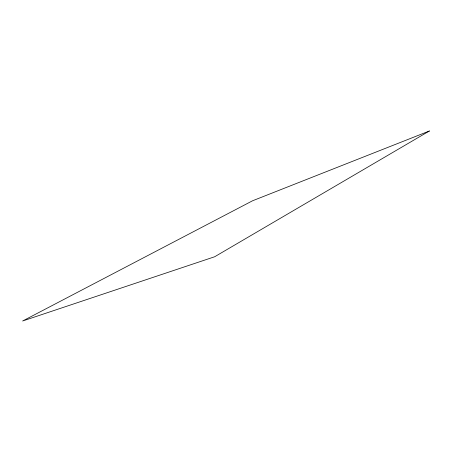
<?xml version="1.0" encoding="UTF-8"?>
<svg xmlns="http://www.w3.org/2000/svg" width="452" height="452" viewBox="0 0 452 452"><rect width="100%" height="100%" fill="white"/><g stroke="black" fill="none" stroke-linecap="round" stroke-linejoin="round"><path stroke-width="0.68" d="M429.4 130.99L214.655 256.764L22.6 321.01L252.583 200.767L429.4 130.99"/></g></svg>
